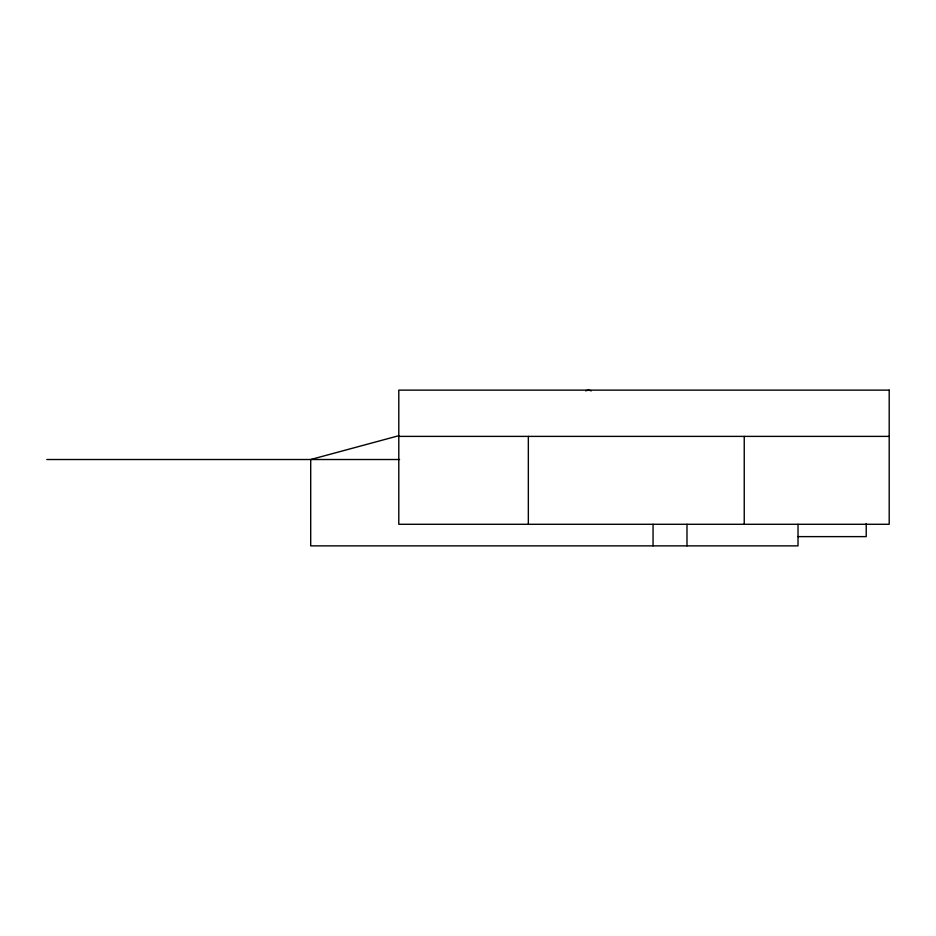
<?xml version="1.0" encoding="UTF-8"?>
<svg xmlns="http://www.w3.org/2000/svg" width="936" height="936" viewBox="0 0 936 936"><rect width="100%" height="100%" fill="white"/><g stroke="black" fill="none" stroke-linecap="round" stroke-linejoin="round"><path stroke-width="1.4" d="M399.099 435.626L310.705 459.517L310.705 545.875L798.022 545.875L798.022 524.289M585.655 390.815L588.487 390.125L591.318 390.815M398.795 436.387L889.2 436.387M46.8 459.517L399.567 459.517M798.01 536.62L866.221 536.62L866.221 523.528M744.237 436.387L744.237 524.289M686.989 524.289L686.989 545.875M653.059 524.289L653.059 545.875M528.337 436.387L528.337 524.289M889.2 390.125L398.795 390.125L398.795 524.289L889.2 524.289L889.2 390.125"/></g></svg>
